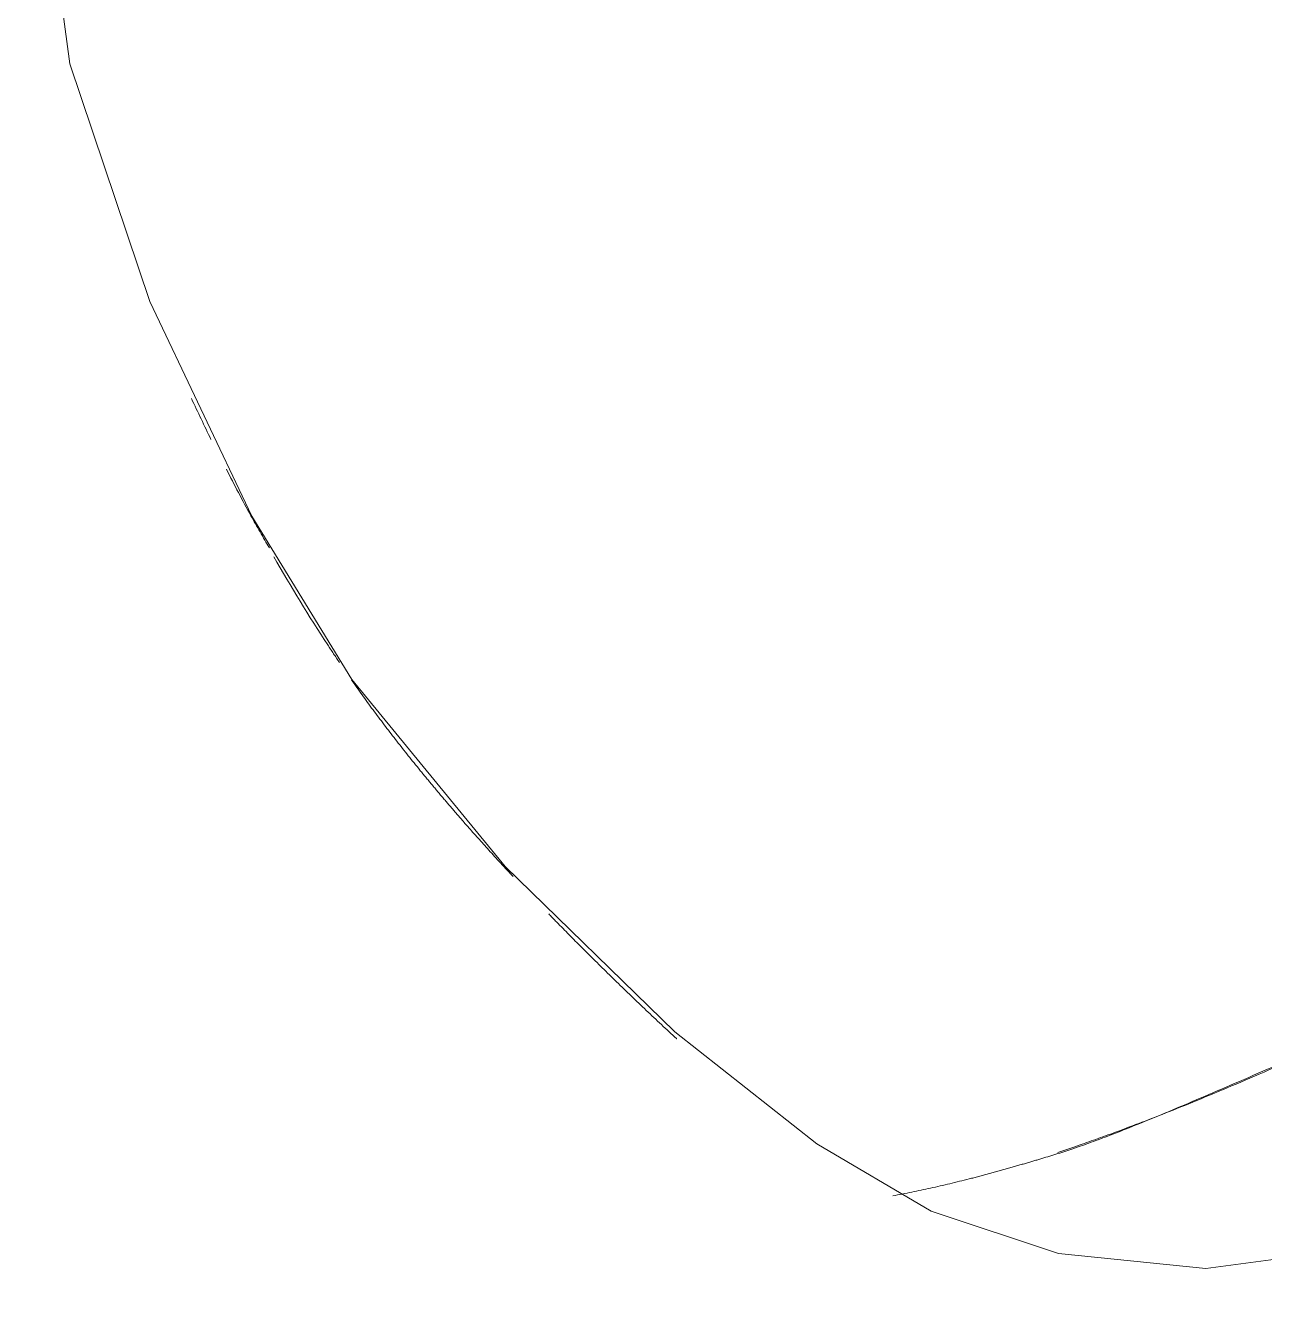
# Model space of a CAD drawing. Header units: millimetres. Extents: x 1680 to 166026, y 35966 to 91121.
# Drawn here: x 39972.2 to 40257.4, y 49921.8 to 50215.9 of the extents above; entities that cross this region are included whole.
import ezdxf

# ---------------------------------------------------------------- set-up
doc = ezdxf.new("R2010")
doc.units = ezdxf.units.MM
doc.linetypes.add('IMPORT-ACAD_ISO03W100', pattern=[762, 304.8, -457.2])
doc.layers.add('A-GENM', color=13, linetype='Continuous', lineweight=18)
doc.layers.add('G-IMPT', color=8, linetype='Continuous', lineweight=18)

# ---------------------------------------------------------------- blocks, each defined once
blk = doc.blocks.new('Fritz-Hansen_SH210 - Default-306977-mebel yerləşmə planı')
at = {"layer": 'A-GENM', "color": 253, "linetype": 'IMPORT-ACAD_ISO03W100'}
for points, knots in [([(-346.43, -158.91), (-348.11, -159.22), (-351.58, -159.11), (-356.81, -158.05), (-361.89, -156.81), (-366.96, -154.87), (-371.95, -151.65), (-375.97, -147.12), (-378.87, -141.36), (-380.76, -135.9), (-382.25, -129.44), (-383.32, -122.37), (-384.12, -115.11), (-384.8, -107.84), (-385.36, -100.55), (-385.95, -90.79), (-386.42, -78.64), (-386.63, -63.98), (-386.52, -48.89), (-385.98, -28.74), (-384.73, -4.4), (-382.71, 21.07), (-380.8, 40.74), (-379.21, 55.48), (-377.45, 70.38), (-374.84, 90.23), (-370.89, 115.1), (-364.69, 144.26), (-356.22, 173.19), (-344.94, 201.33), (-330.5, 228.15), (-307.28, 261.8), (-278.48, 291.85), (-245.05, 317.33), (-211.2, 338.04), (-167.18, 357.5), (-112.79, 372.9), (-56.68, 381.47), (-18.87, 383.09), (0, 383.09)], [0.2820513, 0.2820513, 0.2820513, 0.2820513, 0.2948718, 0.3076923, 0.3205128, 0.3333333, 0.3461538, 0.3589744, 0.3653846, 0.3717949, 0.3782051, 0.3846154, 0.3910256, 0.3974359, 0.4038462, 0.4102564, 0.4230769, 0.4358974, 0.4487179, 0.4615385, 0.4871795, 0.5128205, 0.525641, 0.5384615, 0.5512821, 0.5641026, 0.5897436, 0.6153846, 0.6410256, 0.6666667, 0.6923077, 0.7179487, 0.7692308, 0.7948718, 0.8205128, 0.8653846, 0.9102564, 0.9551282, 1, 1, 1, 1]), ([(0, 383.09), (26.37, 383.09), (79.12, 379.9), (143.39, 365.4), (192.22, 346.8), (226.89, 329.14), (258.95, 307.58), (287.74, 282.41), (308.66, 258.85), (323.32, 238.65), (333.24, 222.89), (342.03, 206.56), (349.66, 189.71), (355.06, 175.33), (358.88, 163.69), (361.49, 154.9), (363.88, 146.06), (365.69, 138.66), (367.04, 132.73), (368.02, 128.26), (368.94, 123.81), (369.84, 119.27), (370.65, 115.01), (371.35, 111.17), (372, 107.44), (372.86, 102.39), (373.99, 95.35), (375.65, 84.06), (377.72, 68.24), (379.52, 52.7), (380.89, 39.69), (381.86, 29.85), (382.59, 21.77), (383.12, 15.46), (383.49, 10.88), (383.85, 6.3), (384.31, -0.02), (384.84, -8.14), (385.41, -18.03), (386.02, -31.15), (386.41, -43.72), (386.57, -54.88), (386.59, -62.28), (386.56, -68.68), (386.44, -76.25), (386.21, -84.07), (385.93, -90.47), (385.68, -95.12), (385.47, -98.56), (385.26, -101.72), (385.06, -104.34), (384.88, -106.62), (384.65, -109.32), (384.43, -111.74), (384.19, -114.28), (383.97, -116.39), (383.73, -118.64), (383.39, -121.56), (382.9, -125.18), (382.21, -129.36), (381.37, -133.3), (380.39, -136.92), (379.26, -140.18), (378.23, -142.57), (377.36, -144.29), (376.68, -145.49), (376.03, -146.54), (375.23, -147.7), (374.25, -148.95), (372.87, -150.45), (371, -152.12), (368.35, -153.98), (365.18, -155.57), (362.38, -156.57), (360.17, -157.21), (358.85, -157.54), (357.82, -157.79), (356.75, -158.03), (355.37, -158.32), (353.69, -158.65), (351.47, -159.01), (348.81, -159.23), (347.03, -159.04), (346.26, -158.88)], [0, 0, 0, 0, 0.0540541, 0.1081081, 0.1351351, 0.1621622, 0.1891892, 0.2162162, 0.2432432, 0.2567568, 0.2702703, 0.2837838, 0.2972973, 0.3108108, 0.3175676, 0.3243243, 0.3310811, 0.3378378, 0.3412162, 0.3445946, 0.347973, 0.3513514, 0.3547297, 0.3581081, 0.3614865, 0.3648649, 0.3716216, 0.3783784, 0.3851351, 0.3918919, 0.3952703, 0.3986486, 0.402027, 0.4037162, 0.4054054, 0.4070946, 0.4087838, 0.4121622, 0.4155405, 0.4189189, 0.4256757, 0.4290541, 0.4324324, 0.4358108, 0.4391892, 0.4459459, 0.4527027, 0.4560811, 0.4594595, 0.4628378, 0.4662162, 0.4695946, 0.472973, 0.4797297, 0.4831081, 0.4864865, 0.4898649, 0.4932432, 0.5, 0.5067568, 0.5135135, 0.5202703, 0.527027, 0.5337838, 0.5371622, 0.5405405, 0.5439189, 0.5472973, 0.5540541, 0.5608108, 0.5675676, 0.5743243, 0.5810811, 0.5878378, 0.5912162, 0.5945946, 0.5962838, 0.597973, 0.6013514, 0.6047297, 0.6081081, 0.6148649, 0.6216216, 0.6216216, 0.6216216, 0.6216216]), ([(0, 141.31), (-2.84, 141.31), (-8.52, 141.24), (-17.04, 140.91), (-24.13, 140.47), (-29.77, 140.03), (-32.63, 139.78), (-34.01, 139.66)], [0, 0, 0, 0, 0.01923077, 0.03846154, 0.05769231, 0.06730769, 0.07687821, 0.07687821, 0.07687821, 0.07687821]), ([(-34.03, 139.65), (-35.42, 139.53), (-38.11, 139.27), (-42.94, 138.76), (-48.68, 138.09), (-54.35, 137.36), (-57.98, 136.85), (-58.47, 136.78)], [0.07692308, 0.07692308, 0.07692308, 0.07692308, 0.08653846, 0.09615385, 0.11538462, 0.13461538, 0.1375319, 0.1375319, 0.1375319, 0.1375319]), ([(56.21, 137.09), (52.21, 137.64), (45.38, 138.57), (38.52, 139.15), (35.68, 139.36)], [-41.512672, -41.512672, -41.512672, -41.512672, -30.74656, -23.138109, -23.138109, -23.138109, -23.138109]), ([(-70.18, 135.01), (-71.65, 134.78), (-75.62, 134.13), (-82.9, 132.87), (-91.9, 131.21), (-101.28, 129.37), (-107.54, 128.05), (-110.61, 127.37), (-110.63, 127.37)], [0.15725681, 0.15725681, 0.15725681, 0.15725681, 0.16346154, 0.17307692, 0.18269231, 0.19230769, 0.20192308, 0.20198578, 0.20198578, 0.20198578, 0.20198578]), ([(-215.36, -230.77), (-215.47, -230.3), (-215.75, -229.13), (-216.28, -226.75), (-216.78, -224.25), (-217.27, -221.46), (-217.64, -219.1), (-218.03, -216.39), (-218.43, -213.12), (-218.78, -209.56), (-219.17, -204.75), (-219.51, -198.14), (-219.65, -190.07), (-219.56, -182.29), (-219.38, -175.71), (-219.04, -168.12), (-218.36, -156.68), (-217.13, -140.59), (-215.68, -123.54), (-214.38, -110.19), (-213.53, -102.2), (-212.82, -96.01), (-212.09, -89.8), (-211.12, -82.04), (-209.9, -72.74), (-208.62, -63.45), (-207.3, -54.17), (-205.94, -44.91), (-204.52, -35.64), (-203.06, -26.46), (-201.49, -17), (-199.22, -3.85), (-196.13, 12.86), (-192.3, 31.64), (-188.65, 47.44), (-185.77, 58.63), (-183.46, 66.96), (-181.69, 72.95), (-180.13, 77.96), (-178.79, 82.11), (-177.3, 86.51), (-175.27, 92.26), (-172.55, 99.3), (-170.15, 104.81), (-168.89, 107.48)], [0.5031911, 0.5031911, 0.5031911, 0.5031911, 0.5089286, 0.5178571, 0.5357143, 0.5446429, 0.5535714, 0.5625, 0.5714286, 0.5803571, 0.5892857, 0.6071429, 0.625, 0.6339286, 0.6428571, 0.6517857, 0.6607143, 0.6785714, 0.6964286, 0.7053571, 0.7142857, 0.71875, 0.7232143, 0.7321429, 0.7410714, 0.75, 0.7589286, 0.7678571, 0.7767857, 0.7857143, 0.7946429, 0.8035714, 0.8214286, 0.8392857, 0.8571429, 0.875, 0.8928571, 0.9107143, 0.9196429, 0.9285714, 0.9375, 0.9464286, 0.9642857, 0.9816443, 0.9816443, 0.9816443, 0.9816443]), ([(-168.8, 107.35), (-170.01, 104.65), (-172.39, 99.16), (-175.15, 92.16), (-177.26, 86.47), (-178.28, 83.56), (-178.77, 82.15)], [0.00802918, 0.00802918, 0.00802918, 0.00802918, 0.015625, 0.0234375, 0.02734375, 0.0312442, 0.0312442, 0.0312442, 0.0312442]), ([(-178.77, 82.15), (-179.26, 80.73), (-180.2, 77.99), (-181.87, 73.05), (-183.75, 67.12), (-186, 58.81), (-187.74, 51.33), (-188.74, 46.82)], [0.03125, 0.03125, 0.03125, 0.03125, 0.03515625, 0.0390625, 0.046875, 0.0546875, 0.0625, 0.0625, 0.0625, 0.0625]), ([(-188.77, 46.71), (-189.76, 42.22), (-192.01, 31.69), (-195.17, 16.11), (-197.72, 3), (-199.59, -6.93), (-201.38, -16.75), (-202.47, -23.01), (-203, -26.1)], [0.06256232, 0.06256232, 0.06256232, 0.06256232, 0.0703125, 0.078125, 0.08203125, 0.0859375, 0.08984375, 0.09375, 0.09375, 0.09375, 0.09375])]:
    blk.add_open_spline(points, degree=3, knots=knots, dxfattribs=at)
for points in [[(9.72, 141.16), (8.1, 141.21), (6.48, 141.25), (4.86, 141.27)], [(33.47, 139.71), (25.57, 140.42), (17.65, 140.93), (9.72, 141.16)], [(74.19, 134.35), (70.75, 134.92), (67.3, 135.51), (63.86, 136.06)]]:
    blk.add_open_spline(points, degree=3, dxfattribs=at)
at = {"layer": 'G-IMPT', "flags": 128}
for points in [[(-348.2, -159.11), (-344.42, -158.72), (-337.17, -156.71), (-330.29, -153.15), (-323.54, -147.95), (-316.97, -140.97), (-305.62, -122.57), (-291.92, -90.67), (-262.29, -16.33), (-223.84, 57.9), (-201.54, 83.74), (-176.75, 102.16), (-148.98, 114.81), (-109.07, 126.83), (-55.49, 136.98), (0, 141.21)], [(0, 141.21), (44.03, 138.46), (97.97, 129.37), (153.34, 113.12), (187.61, 95.34), (207.9, 77.31), (229.23, 49.98), (247.04, 17.55), (270.4, -35.91), (310.61, -131.92), (317.48, -141.6), (324.99, -149.23), (332.66, -154.57), (340.16, -157.75), (346.49, -158.99), (347.82, -159.1)]]:
    blk.add_lwpolyline(points, dxfattribs=at)

msp = doc.modelspace()

# ---------------------------------------------------------------- block references
at = {"layer": 'A-GENM', "color": 253, "linetype": 'IMPORT-ACAD_ISO03W100', "rotation": 124.9999999999999}
msp.add_blockref('Fritz-Hansen_SH210 - Default-306977-mebel yerləşmə planı', (40163.01, 50146.39), dxfattribs=at)

doc.saveas('drawing.dxf')
